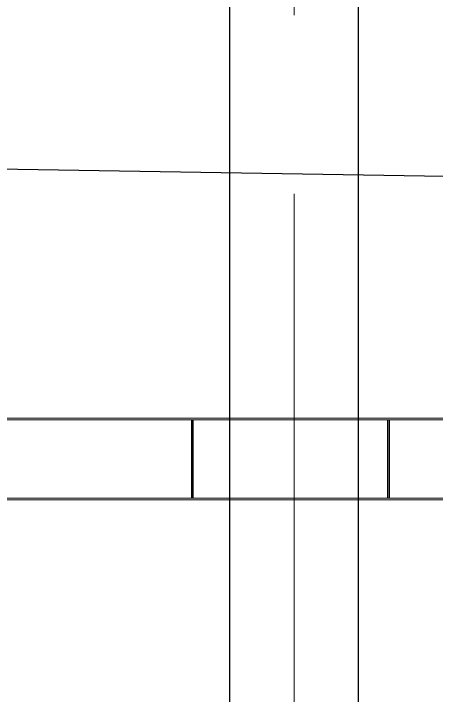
# Model space of a CAD drawing. Extents: x 1767995 to 4174245, y 542814 to 862564.
# Drawn here: x 2116561 to 2118631, y 740408 to 743743 of the extents above; entities that cross this region are included whole.
import ezdxf

# ---------------------------------------------------------------- set-up
doc = ezdxf.new("R2010")
doc.units = 0
doc.header["$LTSCALE"] = 3500
doc.linetypes.add('CENTER', pattern=[2, 1.25, -0.25, 0.25, -0.25])
doc.linetypes.add('DASHED', pattern=[0.75, 0.5, -0.25])
for name, color, linetype, lineweight in [('1粗实线', 1, 'Continuous', 30), ('3中心线', 6, 'CENTER', 18), ('6标注线', 7, 'Continuous', 13)]:
    doc.layers.add(name, color=color, linetype=linetype, lineweight=lineweight)
doc.layers.add('4虚线层', color=6, linetype='DASHED')
doc.layers.add('纵_地面线', color=30, linetype='Continuous')

# ---------------------------------------------------------------- blocks, each defined once
blk = doc.blocks.new('sdfsdf43')
at = {"layer": '1粗实线'}
for p, q in [((6471062, 1534998.9), (6471062, 1543510.2)), ((6471692, 1534998.9), (6471692, 1543510.2))]:
    blk.add_line(p, q, dxfattribs=at)
at = {"layer": '3中心线'}
blk.add_line((6471377, 1534998.9), (6471377, 1543510.2), dxfattribs=at)
blk = doc.blocks.new('AAA')
for p, q in [((12820.8, -24787.8), (3450.8, -24787.8)), ((4100.8, -24779.8), (12170.8, -24779.8)), ((3450.8, -25171.8), (12820.8, -25171.8)), ((12170.7, -25179.8), (4100.9, -25179.8))]:
    blk.add_line(p, q)
at = {"layer": '4虚线层'}
for p, q in [((5861.8, -24787.8), (5861.8, -25171.8)), ((5869.8, -24787.8), (5869.8, -25171.8)), ((6821.8, -24787.8), (6821.8, -25171.8)), ((6829.8, -24787.8), (6829.8, -25171.8))]:
    blk.add_line(p, q, dxfattribs=at)
blk = doc.blocks.new('A$C8d28a030')
blk.add_blockref('AAA', (-3365.4, 25419.8))

msp = doc.modelspace()

# ---------------------------------------------------------------- linework, layer by layer
at = {"layer": '纵_地面线', "color": 5, "flags": 128}
msp.add_lwpolyline([(2082172.8, 742202.9), (2088672.8, 743317.7), (2098672.8, 743636.7), (2108672.8, 743113.7), (2118672.8, 742947.7), (2128672.8, 742938.7), (2138672.8, 742924.7), (2148672.8, 742855.7), (2158672.8, 742652.7), (2168672.8, 742619.7), (2178672.8, 742789.7), (2188672.8, 742873.7), (2198672.8, 742956.7), (2208672.8, 743019.7), (2218672.8, 743015.7), (2222300.4, 743018.6)], dxfattribs=at)

# ---------------------------------------------------------------- block references
at = {"layer": '3中心线'}
msp.add_blockref('sdfsdf43', (-4353441.3, -796513.3), dxfattribs=at)
at = {"layer": '6标注线'}
msp.add_blockref('A$C8d28a030', (2114935.1, 741124), dxfattribs=at)

doc.saveas('drawing.dxf')
